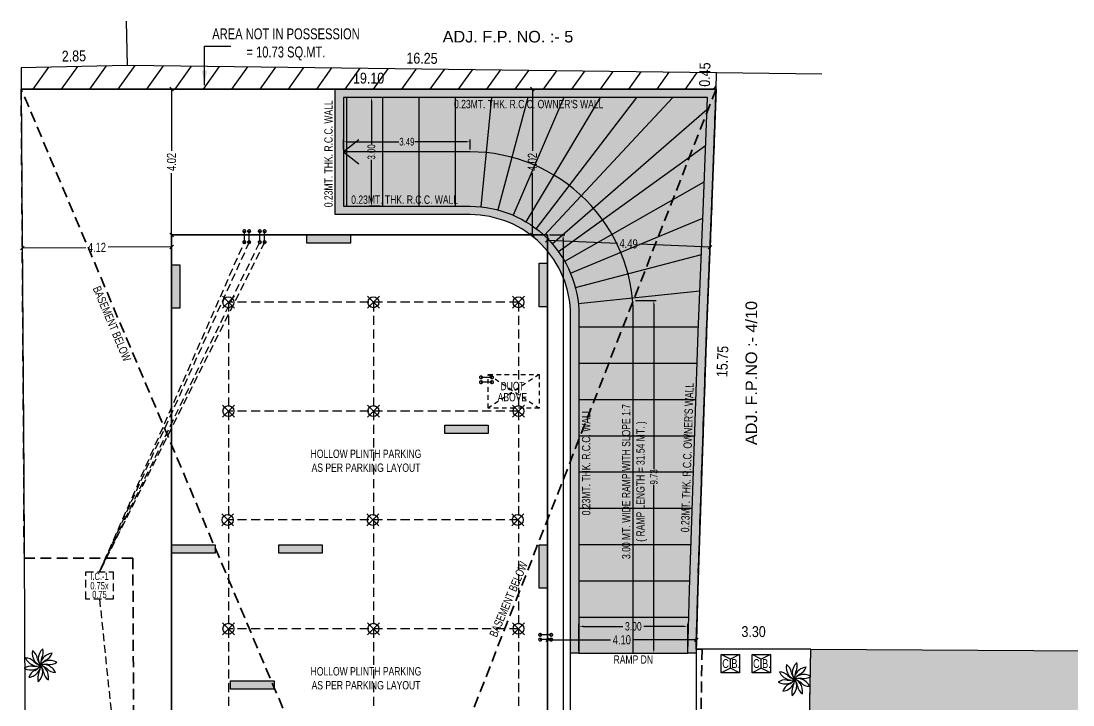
# Model space of a CAD drawing. Header units: millimetres. Extents: x 49 to 419, y 19 to 121.
# Drawn here: x 63.81 to 92.82, y 73.39 to 92.25 of the extents above; entities that cross this region are included whole.
import ezdxf
from ezdxf.enums import TextEntityAlignment as Align

# ---------------------------------------------------------------- set-up
doc = ezdxf.new("R2010")
doc.units = ezdxf.units.MM
doc.header["$MEASUREMENT"] = 0
doc.header["$PDMODE"] = 32
doc.header["$PDSIZE"] = 0.3
doc.linetypes.add('CONTINOUS', pattern=[0])
doc.linetypes.add('HIDDEN', pattern=[0.375, 0.25, -0.125])
for name, color, linetype, lineweight in [('A_BUILT UP', 1, 'Continuous', 35), ('A_DIM', 7, 'Continuous', 25), ('A_DRAINGE', 1, 'Continuous', 40), ('A_FIRE SYSTEM', 1, 'HIDDEN', 25), ('F.P.LINE', 1, 'Continuous', 30)]:
    doc.layers.add(name, color=color, linetype=linetype, lineweight=lineweight)
for name, color, linetype in [('A_C.B', 1, 'Continuous'), ('A_DUCT', 2, 'HIDDEN'), ('A_MARGIN', 7, 'Continuous'), ('A_RAMP', 7, 'Continuous'), ('A_ROAD', 73, 'Continuous'), ('A_TEXT', 7, 'Continuous'), ('A_TREE', 3, 'Continuous'), ('A_Wall', 7, 'Continuous'), ('COLUM HATCH_BSE', 25, 'Continuous'), ('COLUMN_BSE', 6, 'Continuous'), ('F.P.NO.', 1, 'Continuous'), ('K DIM IN TO IN', 7, 'Continuous')]:
    doc.layers.add(name, color=color, linetype=linetype)
doc.styles.add('AAAAA', font='arial.ttf', dxfattribs={"width": 0.7})
doc.styles.add('AAL', font='simplex.shx')
doc.styles.add('ARIAL', font='arial.ttf')
doc.styles.add('Dinesh', font='swisscl.ttf')
doc.styles.add('ROMAND', font='swissc.ttf')
doc.styles.add('SWISS', font='swisscl.ttf')
doc.dimstyles.new('Dim', dxfattribs={"dimtxt": 0.21, "dimasz": 0.1, "dimexe": 0.0625, "dimexo": 0.0625, "dimgap": 9e-05, "dimtad": 0, "dimtoh": 1, "dimzin": 0, "dimdsep": 46, "dimtxsty": 'Dinesh', "dimcen": 0, "dimclrd": 256, "dimclre": 256, "dimclrt": 256, "dimadec": 0, "dimazin": 0, "dimtfac": 1, "dimtofl": 0, "dimtmove": 0, "dimatfit": 3, "dimfxl": 0, "dimtolj": 1, "dimtzin": 0, "dimlwd": -1, "dimarcsym": 1})
doc.dimstyles.new('GP', dxfattribs={"dimtxt": 0.23, "dimasz": 0.125, "dimexe": 0.025, "dimexo": 0.1, "dimgap": 0.05, "dimtad": 0, "dimzin": 0, "dimdsep": 46, "dimtxsty": 'AAL', "dimblk": 'ARCHTICK', "dimcen": -90, "dimdle": 0.025, "dimse1": 1, "dimse2": 1, "dimclrd": 256, "dimclre": 256, "dimclrt": 256, "dimazin": 0, "dimtfac": 1, "dimtix": 1, "dimtmove": 2, "dimatfit": 1, "dimfxl": 0.18, "dimtolj": 1, "dimtzin": 0, "dimlwd": -1, "dimlwe": -1, "dimarcsym": 2})
doc.dimstyles.new('PARKING', dxfattribs={"dimtxt": 0.5, "dimasz": 0.12, "dimexe": 0.1, "dimexo": 0, "dimgap": 0.1, "dimtad": 0, "dimzin": 0, "dimdsep": 46, "dimtxsty": 'AAAAA', "dimblk1": 'OBLIQUE', "dimblk2": 'OBLIQUE', "dimsah": 1, "dimcen": 0, "dimdle": 0.1, "dimse1": 1, "dimse2": 1, "dimsd1": 1, "dimsd2": 1, "dimclrd": 7, "dimclre": 7, "dimclrt": 7, "dimadec": 0, "dimazin": 0, "dimtfac": 1, "dimtix": 1, "dimtofl": 0, "dimtmove": 2, "dimatfit": 3, "dimldrblk": 'OBLIQUE', "dimfxl": 0.1, "dimtolj": 1, "dimtzin": 0, "dimarcsym": 0})
doc.dimstyles.new('S-100', dxfattribs={"dimtxt": 0.23, "dimasz": 0.12, "dimexe": 0.1, "dimexo": 0, "dimgap": 0.1, "dimtad": 0, "dimzin": 0, "dimdsep": 46, "dimtxsty": 'ROMAND', "dimblk1": 'OBLIQUE', "dimblk2": 'OBLIQUE', "dimsah": 1, "dimcen": 0, "dimdle": 0.1, "dimclrd": 7, "dimclre": 7, "dimclrt": 7, "dimadec": 0, "dimazin": 0, "dimtfac": 1, "dimtix": 1, "dimtofl": 0, "dimtmove": 2, "dimatfit": 3, "dimldrblk": 'OBLIQUE', "dimfxl": 0.1, "dimtolj": 1, "dimtzin": 0, "dimarcsym": 0})

# ---------------------------------------------------------------- blocks, each defined once
blk = doc.blocks.new('*D299')
at = {"layer": 'A_DIM', "transparency": 16777216}
for p, q in [((10.418, 0), (10.847, 0)), ((11.297, -38.733), (10.747, -38.733))]:
    blk.add_line(p, q, dxfattribs=at)
at = {"layer": 'A_DIM', "color": 7, "linetype": 'Continuous', "transparency": 16777216}
for p, q in [((10.797, -0.12), (10.797, -14.003)), ((10.797, -38.613), (10.797, -14.819))]:
    blk.add_line(p, q, dxfattribs=at)
at = {"layer": 'A_DIM', "color": 7, "transparency": 16777216}
for points in [[(10.777, -0.12), (10.817, -0.12), (10.797, 0)], [(10.777, -38.613), (10.817, -38.613), (10.797, -38.733)]]:
    blk.add_solid(points, dxfattribs=at)
at = {"layer": 'Defpoints', "color": 0, "transparency": 16777216}
for p in [(10.368, 0), (10.797, -38.733), (13.12, -38.733)]:
    blk.add_point(p, dxfattribs=at)
at = {"layer": 'A_DIM', "color": 7, "transparency": 16777216, "insert": (10.797, -14.411), "char_height": 0.25, "attachment_point": 5, "rotation": 90, "style": 'ROMAND'}
blk.add_mtext('\\A1;38.73', dxfattribs=at)
blk = doc.blocks.new('A$C43F9707E')
at = {"layer": 'A_FIRE SYSTEM', "linetype": 'CONTINOUS'}
for p, q in [((0.165, -0.165), (-0.165, 0.165)), ((-0.165, -0.165), (0.165, 0.165))]:
    blk.add_line(p, q, dxfattribs=at)
blk.add_circle((0, 0), 0.15, dxfattribs=at)
blk = doc.blocks.new('A$C2EEB2833')
at = {"layer": 'A_FIRE SYSTEM'}
for p, q in [((-2.931, 17.342), (-10.931, 17.342)), ((-10.931, 17.342), (-10.931, 5.342)), ((-6.931, 17.342), (-6.931, 5.342)), ((-2.931, 17.342), (-2.931, 5.342)), ((-2.931, 14.342), (-10.931, 14.342)), ((-2.931, 11.342), (-10.931, 11.342)), ((-2.931, 8.342), (-10.931, 8.342))]:
    blk.add_line(p, q, dxfattribs=at)
for p in [(-10.931, 17.342), (-6.931, 17.342), (-2.931, 17.342), (-10.931, 14.342), (-6.931, 14.342), (-2.931, 14.342), (-10.951, 11.342), (-6.951, 11.342), (-2.951, 11.342), (-10.931, 8.342), (-6.931, 8.342), (-2.931, 8.342)]:
    blk.add_blockref('A$C43F9707E', p, dxfattribs=at)
blk = doc.blocks.new('A$C57750670')
at = {"layer": 'A_DRAINGE', "lineweight": -3, "ltscale": 0.5}
for p, q in [((0.151, 0.132), (-0.151, 0.132)), ((0.151, 0), (-0.151, 0))]:
    blk.add_line(p, q, dxfattribs=at)
at = {"layer": 'A_DRAINGE', "lineweight": -3, "const_width": 0.0381}
for points in [[(-0.151, 0.094, -1), (-0.151, 0.17, -1)], [(-0.151, -0.038, -1), (-0.151, 0.038, -1)], [(0.151, 0.094, 1), (0.151, 0.17, 1)], [(0.151, -0.038, 1), (0.151, 0.038, 1)]]:
    blk.add_lwpolyline(points, format="xyb", close=True, dxfattribs=at)
blk = doc.blocks.new('*D90')
at = {"layer": 'A_RAMP', "color": 7, "lineweight": -2, "transparency": 16777216}
for p, q in [((79.191, 74.888), (79.191, 75.632)), ((79.311, 75.562), (80.405, 75.562)), ((82.074, 75.562), (80.98, 75.562)), ((82.194, 74.888), (82.194, 75.632))]:
    blk.add_line(p, q, dxfattribs=at)
at = {"layer": 'A_RAMP', "color": 7, "transparency": 16777216}
for points in [[(79.311, 75.582), (79.311, 75.542), (79.191, 75.562)], [(82.074, 75.582), (82.074, 75.542), (82.194, 75.562)]]:
    blk.add_solid(points, dxfattribs=at)
at = {"layer": 'Defpoints', "color": 0, "transparency": 16777216}
for p in [(79.191, 75.562), (79.191, 74.818), (82.194, 74.818)]:
    blk.add_point(p, dxfattribs=at)
at = {"layer": 'A_RAMP', "color": 7, "transparency": 16777216, "insert": (80.692, 75.562), "char_height": 0.23, "attachment_point": 5, "style": 'Dinesh'}
blk.add_mtext('\\A1;3.00', dxfattribs=at)
blk = doc.blocks.new('_OBLIQUE')
at = {"color": 0, "linetype": 'ByBlock'}
blk.add_line((-0.5, -0.5), (0.5, 0.5), dxfattribs=at)
blk = doc.blocks.new('*D97')
at = {"layer": 'A_MARGIN', "lineweight": -2, "transparency": 16777216}
for p, q in [((63.838, 86.267), (63.84, 85.936)), ((67.958, 86.294), (67.96, 85.963))]:
    blk.add_line(p, q, dxfattribs=at)
at = {"layer": 'A_MARGIN', "transparency": 16777216}
for p, q in [((63.84, 85.998), (65.591, 86.01)), ((67.96, 86.026), (66.208, 86.014))]:
    blk.add_line(p, q, dxfattribs=at)
at = {"layer": 'Defpoints', "color": 0, "transparency": 16777216}
for p in [(63.837, 86.33), (67.958, 86.357), (63.84, 85.998)]:
    blk.add_point(p, dxfattribs=at)
at = {"layer": 'A_MARGIN', "transparency": 16777216, "xscale": 0.1, "yscale": 0.1, "zscale": 0.1}
for p, rotation in [((63.84, 85.998), 180.3809509495533), ((67.96, 86.026), 0.3809509495533536)]:
    blk.add_blockref('_OBLIQUE', p, dxfattribs=dict(at, rotation=rotation))
at = {"layer": 'A_MARGIN', "transparency": 16777216, "insert": (65.9, 86.012), "char_height": 0.25, "attachment_point": 5, "rotation": 0.381, "style": 'Dinesh'}
blk.add_mtext('\\A1;4.12', dxfattribs=at)
blk = doc.blocks.new('*D98')
at = {"layer": 'A_MARGIN', "lineweight": -2, "transparency": 16777216}
for p, q in [((78.263, 90.377), (77.847, 90.377)), ((78.263, 86.357), (77.846, 86.357))]:
    blk.add_line(p, q, dxfattribs=at)
at = {"layer": 'A_MARGIN', "transparency": 16777216}
for p, q in [((77.909, 90.377), (77.909, 88.676)), ((77.909, 86.357), (77.909, 88.058))]:
    blk.add_line(p, q, dxfattribs=at)
at = {"layer": 'Defpoints', "color": 0, "transparency": 16777216}
for p in [(77.909, 90.377), (78.326, 90.377), (78.325, 86.357)]:
    blk.add_point(p, dxfattribs=at)
at = {"layer": 'A_MARGIN', "transparency": 16777216, "xscale": 0.1, "yscale": 0.1, "zscale": 0.1}
for p, rotation in [((77.909, 90.377), 89.99233236811835), ((77.909, 86.357), 269.9923323681184)]:
    blk.add_blockref('_OBLIQUE', p, dxfattribs=dict(at, rotation=rotation))
at = {"layer": 'A_MARGIN', "transparency": 16777216, "insert": (77.909, 88.367), "char_height": 0.25, "attachment_point": 5, "rotation": 89.9923, "style": 'Dinesh'}
blk.add_mtext('\\A1;4.02', dxfattribs=at)
blk = doc.blocks.new('*D99')
at = {"layer": 'A_MARGIN', "lineweight": -2, "transparency": 16777216}
for p, q in [((78.323, 86.295), (78.316, 86.146)), ((82.811, 86.106), (82.805, 85.957))]:
    blk.add_line(p, q, dxfattribs=at)
at = {"layer": 'A_MARGIN', "transparency": 16777216}
for p, q in [((78.319, 86.208), (80.254, 86.127)), ((82.808, 86.02), (80.872, 86.101))]:
    blk.add_line(p, q, dxfattribs=at)
at = {"layer": 'Defpoints', "color": 0, "transparency": 16777216}
for p in [(78.325, 86.357), (82.814, 86.168), (82.808, 86.02)]:
    blk.add_point(p, dxfattribs=at)
at = {"layer": 'A_MARGIN', "transparency": 16777216, "xscale": 0.1, "yscale": 0.1, "zscale": 0.1}
for p, rotation in [((78.319, 86.208), 177.5944335352835), ((82.808, 86.02), 357.5944335352835)]:
    blk.add_blockref('_OBLIQUE', p, dxfattribs=dict(at, rotation=rotation))
at = {"layer": 'A_MARGIN', "transparency": 16777216, "insert": (80.563, 86.114), "char_height": 0.25, "attachment_point": 5, "rotation": 357.5944, "style": 'Dinesh'}
blk.add_mtext('\\A1;4.49', dxfattribs=at)
blk = doc.blocks.new('*D100')
at = {"layer": 'A_MARGIN', "lineweight": -2, "transparency": 16777216}
for p, q in [((78.325, 74.995), (78.325, 75.253)), ((82.427, 74.995), (82.427, 75.253))]:
    blk.add_line(p, q, dxfattribs=at)
at = {"layer": 'A_MARGIN', "transparency": 16777216}
for p, q in [((78.325, 75.19), (80.067, 75.19)), ((82.427, 75.19), (80.685, 75.19))]:
    blk.add_line(p, q, dxfattribs=at)
at = {"layer": 'Defpoints', "color": 0, "transparency": 16777216}
for p in [(78.325, 75.19), (78.325, 74.933), (82.427, 74.933)]:
    blk.add_point(p, dxfattribs=at)
at = {"layer": 'A_MARGIN', "transparency": 16777216, "xscale": 0.1, "yscale": 0.1, "zscale": 0.1, "rotation": 180}
blk.add_blockref('_OBLIQUE', (78.325, 75.19), dxfattribs=at)
at = {"layer": 'A_MARGIN', "transparency": 16777216, "xscale": 0.1, "yscale": 0.1, "zscale": 0.1}
blk.add_blockref('_OBLIQUE', (82.427, 75.19), dxfattribs=at)
at = {"layer": 'A_MARGIN', "transparency": 16777216, "insert": (80.376, 75.19), "char_height": 0.25, "attachment_point": 5, "style": 'Dinesh'}
blk.add_mtext('\\A1;4.10', dxfattribs=at)
blk = doc.blocks.new('*D102')
at = {"layer": 'Defpoints', "color": 0, "transparency": 16777216}
for p in [(66.739, 91.325), (66.736, 91.029), (82.984, 90.827)]:
    blk.add_point(p, dxfattribs=at)
at = {"layer": 'K DIM IN TO IN', "color": 7, "lineweight": -3, "transparency": 16777216, "insert": (74.864, 91.225), "char_height": 0.3, "attachment_point": 5, "rotation": 359.2892, "style": 'ROMAND'}
blk.add_mtext('\\A1;16.25', dxfattribs=at)
blk = doc.blocks.new('*D103')
at = {"layer": 'Defpoints', "color": 0, "transparency": 16777216}
for p in [(66.729, 91.322), (63.807, 90.959), (66.736, 91.029)]:
    blk.add_point(p, dxfattribs=at)
at = {"layer": 'K DIM IN TO IN', "color": 7, "lineweight": -3, "transparency": 16777216, "insert": (65.265, 91.287), "char_height": 0.3, "attachment_point": 5, "rotation": 1.3585, "style": 'ROMAND'}
blk.add_mtext('\\A1;2.85', dxfattribs=at)
blk = doc.blocks.new('*D104')
at = {"layer": 'Defpoints', "color": 0, "transparency": 16777216}
for p in [(82.974, 90.676), (63.81, 90.375), (82.974, 90.376)]:
    blk.add_point(p, dxfattribs=at)
at = {"layer": 'K DIM IN TO IN', "color": 7, "lineweight": -3, "transparency": 16777216, "insert": (73.392, 90.676), "char_height": 0.3, "attachment_point": 5, "rotation": 0.0018, "style": 'ROMAND'}
blk.add_mtext('\\A1;19.10', dxfattribs=at)
blk = doc.blocks.new('*D101')
at = {"layer": 'Defpoints', "color": 0, "transparency": 16777216}
for p in [(82.666, 90.835), (82.984, 90.827), (82.974, 90.376)]:
    blk.add_point(p, dxfattribs=at)
at = {"layer": 'K DIM IN TO IN', "color": 7, "lineweight": -3, "transparency": 16777216, "insert": (82.665, 90.777), "char_height": 0.3, "attachment_point": 5, "rotation": 88.6874, "style": 'ROMAND'}
blk.add_mtext('\\A1;0.45', dxfattribs=at)
blk = doc.blocks.new('*D105')
at = {"layer": 'Defpoints', "color": 0, "transparency": 16777216}
for p in [(63.345, 90.957), (63.807, 90.959), (63.935, 67.389)]:
    blk.add_point(p, dxfattribs=at)
at = {"layer": 'K DIM IN TO IN', "color": 7, "lineweight": -3, "transparency": 16777216, "insert": (63.409, 79.172), "char_height": 0.3, "attachment_point": 5, "rotation": 90.3109, "style": 'ROMAND'}
blk.add_mtext('\\A1;23.90', dxfattribs=at)
blk = doc.blocks.new('*D110')
at = {"layer": 'Defpoints', "color": 0, "transparency": 16777216}
for p in [(82.427, 75.416), (82.427, 74.933), (85.59, 74.93)]:
    blk.add_point(p, dxfattribs=at)
at = {"layer": 'K DIM IN TO IN', "color": 7, "lineweight": -3, "transparency": 16777216, "insert": (84.009, 75.415), "char_height": 0.3, "attachment_point": 5, "rotation": 359.9441, "style": 'ROMAND'}
blk.add_mtext('\\A1;3.30', dxfattribs=at)
blk = doc.blocks.new('*D111')
at = {"layer": 'Defpoints', "color": 0, "transparency": 16777216}
for p in [(82.984, 90.827), (83.43, 90.812), (82.427, 74.933)]:
    blk.add_point(p, dxfattribs=at)
at = {"layer": 'K DIM IN TO IN', "color": 7, "lineweight": -3, "transparency": 16777216, "insert": (83.151, 82.865), "char_height": 0.3, "attachment_point": 5, "rotation": 87.9909, "style": 'ROMAND'}
blk.add_mtext('\\A1;15.75', dxfattribs=at)
blk = doc.blocks.new('A$C57886D8B')
at = {"layer": 'A_C.B', "lineweight": 30}
blk.add_line((0.36, 0.18), (0.36, 0.54), dxfattribs=at)
blk.add_lwpolyline([(0, 0), (0, 0.72), (0.72, 0.72), (0.72, 0)], close=True, dxfattribs=at)
at = {"layer": 'A_C.B', "lineweight": 30, "flags": 128}
for points in [[(0.72, 0.72), (0.36, 0.54), (0, 0.72)], [(0.72, 0), (0.36, 0.18), (0, 0)]]:
    blk.add_lwpolyline(points, dxfattribs=at)
at = {"layer": 'A_C.B', "color": 7, "style": 'Dinesh'}
blk.add_text('C.B.', height=0.35, dxfattribs=at).set_placement((0.387, 0.365), align=Align.MIDDLE)
blk = doc.blocks.new('TR1')
at = {"layer": 'A_TREE', "color": 3}
for centre, major_axis, ratio, start_param, end_param in [((0.164, 0.331), (-0.275, 0.275), 1, 0.593429, 1.408456), ((-0.437, 0.125), (0.252, 0.252), 1, 5.678939, 6.405426), ((0.327, 0.171), (0.275, 0.275), 1, 1.535907, 2.350934), ((-0.28, 0.358), (-0.252, 0.252), 1, 3.479825, 4.206311), ((0.366, -0.054), (-0.275, 0.275), 1, -0.663208, 0.151819), ((-0.016, 0.454), (-0.252, 0.252), 1, 2.851506, 3.577993), ((-0.062, 0.364), (-0.275, 0.275), 1, 1.221748, 2.036774), ((-0.427, -0.156), (0.252, 0.252), 1, 0.024073, 0.750559), ((-0.159, 0.459), (-0.057, 0.486), 0.873487, 2.895567, 3.387619), ((-0.097, 0.171), (-0.139, 0.139), 1, 1.897512, 2.87092), ((0.141, 0.465), (0.343, 0.343), 1, 3.19977, 3.631619), ((-0.398, 0.278), (-0.333, 0.36), 0.832217, 2.883887, 3.399298), ((0.022, 0.196), (-0.186, 0.128), 0.843066, 1.151175, 1.990417), ((-0.179, 0.082), (0.139, 0.139), 1, 4.096627, 5.070035), ((0.387, 0.293), (-0.343, 0.343), 1, 1.000655, 1.432504), ((0.133, 0.145), (-0.076, 0.213), 0.843066, 1.151175, 1.990418), ((-0.193, -0.039), (0.062, 0.212), 0.867457, 4.282055, 5.142723), ((-0.485, -0.009), (-0.343, 0.343), 1, 3.513929, 3.945778), ((0.193, 0.039), (0.062, 0.212), 0.867457, 1.140463, 2.00113), ((0.485, 0.009), (-0.343, 0.343), 1, 0.372336, 0.804186), ((0.398, -0.278), (-0.343, 0.343), 1, -0.255982, 0.175867), ((0.179, -0.082), (0.17, 0.131), 0.894922, 1.128525, 2.013068), ((0.159, -0.459), (0.343, 0.343), 1, 0.686496, 1.118345), ((0.097, -0.171), (0.226, 0.006), 0.843066, 1.151175, 1.990417), ((-0.141, -0.465), (0.343, 0.343), 1, 0.058177, 0.490026), ((-0.387, -0.293), (0.343, 0.343), 1, 5.713044, 6.144893), ((-0.022, -0.196), (-0.186, 0.128), 0.843066, 4.292768, 5.13201), ((-0.133, -0.145), (-0.076, 0.213), 0.843066, 4.292768, 5.13201), ((0.264, -0.258), (-0.275, 0.275), 1, -1.291527, -0.4765), ((0.062, -0.364), (-0.275, 0.275), 1, 4.36334, 5.178367), ((0.254, 0.377), (0.252, 0.252), 1, 3.793984, 4.52047), ((-0.254, -0.377), (-0.252, 0.252), 1, -0.918405, -0.191919), ((-0.264, 0.258), (-0.275, 0.275), 1, 1.850066, 2.665093), ((0.016, -0.454), (0.252, 0.252), 1, 1.28071, 2.007196), ((-0.366, 0.054), (-0.275, 0.275), 1, 2.478385, 3.293411), ((0.28, -0.358), (-0.252, 0.252), 1, 0.338232, 1.064718), ((-0.327, -0.171), (-0.275, 0.275), 1, 3.106703, 3.92173), ((0.437, -0.125), (-0.252, 0.252), 1, 0.96655, 1.693037), ((-0.164, -0.331), (-0.275, 0.275), 1, 3.735022, 4.550049), ((0.427, 0.156), (0.252, 0.252), 1, 3.165665, 3.892152)]:
    blk.add_ellipse(centre, major_axis=major_axis, ratio=ratio, start_param=start_param, end_param=end_param, dxfattribs=at)
blk = doc.blocks.new('*D180')
at = {"layer": 'A_MARGIN', "transparency": 16777216}
for p, q in [((67.958, 90.376), (67.958, 88.675)), ((67.958, 86.357), (67.958, 88.058))]:
    blk.add_line(p, q, dxfattribs=at)
at = {"layer": 'Defpoints', "color": 0, "transparency": 16777216}
for p in [(67.958, 90.376), (67.958, 90.376), (67.958, 86.357)]:
    blk.add_point(p, dxfattribs=at)
at = {"layer": 'A_MARGIN', "transparency": 16777216, "xscale": 0.1, "yscale": 0.1, "zscale": 0.1}
for p, rotation in [((67.958, 90.376), 90), ((67.958, 86.357), 270)]:
    blk.add_blockref('_OBLIQUE', p, dxfattribs=dict(at, rotation=rotation))
at = {"layer": 'A_MARGIN', "transparency": 16777216, "insert": (67.958, 88.367), "char_height": 0.25, "attachment_point": 5, "rotation": 90, "style": 'Dinesh'}
blk.add_mtext('\\A1;4.02', dxfattribs=at)
blk = doc.blocks.new('*D264')
at = {"layer": 'A_RAMP', "lineweight": -2, "transparency": 16777216}
for p, q in [((80.755, 84.546), (81.319, 84.546)), ((80.755, 74.818), (81.319, 74.818))]:
    blk.add_line(p, q, dxfattribs=at)
at = {"layer": 'A_RAMP', "transparency": 16777216}
for p, q in [((81.257, 84.446), (81.257, 79.899)), ((81.257, 74.918), (81.257, 79.465))]:
    blk.add_line(p, q, dxfattribs=at)
for points in [[(81.24, 84.446), (81.273, 84.446), (81.257, 84.546)], [(81.24, 74.918), (81.273, 74.918), (81.257, 74.818)]]:
    blk.add_solid(points, dxfattribs=at)
at = {"layer": 'Defpoints', "color": 0, "transparency": 16777216}
for p in [(80.692, 84.546), (80.692, 74.818), (81.257, 74.818)]:
    blk.add_point(p, dxfattribs=at)
at = {"layer": 'A_RAMP', "transparency": 16777216, "insert": (81.257, 79.682), "char_height": 0.21, "attachment_point": 5, "rotation": 90, "style": 'Dinesh'}
blk.add_mtext('\\A1;9.73', dxfattribs=at)
blk = doc.blocks.new('*D266')
at = {"layer": 'A_RAMP', "lineweight": -2, "transparency": 16777216}
for p, q in [((72.703, 88.709), (72.703, 88.987)), ((76.191, 88.709), (76.191, 88.987))]:
    blk.add_line(p, q, dxfattribs=at)
at = {"layer": 'A_RAMP', "transparency": 16777216}
for p, q in [((72.803, 88.925), (74.23, 88.925)), ((76.091, 88.925), (74.664, 88.925))]:
    blk.add_line(p, q, dxfattribs=at)
for points in [[(72.803, 88.941), (72.803, 88.908), (72.703, 88.925)], [(76.091, 88.941), (76.091, 88.908), (76.191, 88.925)]]:
    blk.add_solid(points, dxfattribs=at)
at = {"layer": 'Defpoints', "color": 0, "transparency": 16777216}
for p in [(72.703, 88.925), (72.703, 88.646), (76.191, 88.646)]:
    blk.add_point(p, dxfattribs=at)
at = {"layer": 'A_RAMP', "transparency": 16777216, "insert": (74.447, 88.925), "char_height": 0.21, "attachment_point": 5, "style": 'Dinesh'}
blk.add_mtext('\\A1;3.49', dxfattribs=at)
blk = doc.blocks.new('*D267')
at = {"layer": 'A_RAMP', "lineweight": -2, "transparency": 16777216}
for p, q in [((73.716, 90.144), (73.407, 90.144)), ((73.716, 87.144), (73.407, 87.144))]:
    blk.add_line(p, q, dxfattribs=at)
at = {"layer": 'A_RAMP', "transparency": 16777216}
for p, q in [((73.469, 90.044), (73.469, 88.861)), ((73.469, 87.244), (73.469, 88.428))]:
    blk.add_line(p, q, dxfattribs=at)
for points in [[(73.453, 90.044), (73.486, 90.044), (73.469, 90.144)], [(73.453, 87.244), (73.486, 87.244), (73.469, 87.144)]]:
    blk.add_solid(points, dxfattribs=at)
at = {"layer": 'Defpoints', "color": 0, "transparency": 16777216}
for p in [(73.469, 90.144), (73.779, 90.144), (73.779, 87.144)]:
    blk.add_point(p, dxfattribs=at)
at = {"layer": 'A_RAMP', "transparency": 16777216, "insert": (73.469, 88.644), "char_height": 0.21, "attachment_point": 5, "rotation": 90, "style": 'Dinesh'}
blk.add_mtext('\\A1;3.00', dxfattribs=at)
blk = doc.blocks.new('*D273')
at = {"layer": 'Defpoints', "color": 0, "transparency": 16777216}
for p in [(85.59, 74.93), (85.979, 74.922), (85.437, 66.831)]:
    blk.add_point(p, dxfattribs=at)
at = {"layer": 'K DIM IN TO IN', "color": 7, "lineweight": -3, "transparency": 16777216, "insert": (85.902, 70.873), "char_height": 0.3, "attachment_point": 5, "rotation": 88.9122, "style": 'ROMAND'}
blk.add_mtext('\\A1;8.10', dxfattribs=at)
blk = doc.blocks.new('A$C71DB458C')
at = {"layer": 'COLUM HATCH_BSE'}
h = blk.add_hatch(color=7, dxfattribs=at)
h.dxf.hatch_style = 1
h.paths.add_polyline_path([(4.93, 0), (4.93, -0.23), (3.73, -0.23), (3.73, 0)])
h = blk.add_hatch(color=7, dxfattribs=at)
h.dxf.hatch_style = 1
h.paths.add_polyline_path([(0.23, -2.025), (0, -2.025), (0, -0.825), (0.23, -0.825)])
h = blk.add_hatch(color=7, dxfattribs=at)
h.dxf.hatch_style = 1
h.paths.add_polyline_path([(10.368, -1.984), (10.138, -1.984), (10.138, -0.784), (10.368, -0.784)])
h = blk.add_hatch(color=7, dxfattribs=at)
h.dxf.hatch_style = 1
h.paths.add_polyline_path([(8.735, -5.245), (8.735, -5.475), (7.535, -5.475), (7.535, -5.245)])
h = blk.add_hatch(color=7, dxfattribs=at)
h.dxf.hatch_style = 1
h.paths.add_polyline_path([(1.2, -8.545), (1.2, -8.775), (0, -8.775), (0, -8.545)])
h = blk.add_hatch(color=7, dxfattribs=at)
h.dxf.hatch_style = 1
h.paths.add_polyline_path([(4.155, -8.545), (4.155, -8.775), (2.955, -8.775), (2.955, -8.545)])
h = blk.add_hatch(color=7, dxfattribs=at)
h.dxf.hatch_style = 1
h.paths.add_polyline_path([(10.368, -9.745), (10.138, -9.745), (10.138, -8.545), (10.368, -8.545)])
h = blk.add_hatch(color=7, dxfattribs=at)
h.dxf.hatch_style = 1
h.paths.add_polyline_path([(2.825, -12.295), (2.825, -12.525), (1.625, -12.525), (1.625, -12.295)])
at = {"layer": 'A_BUILT UP'}
blk.add_lwpolyline([(10.368, 0), (0, 0), (0, -15.748), (1.676, -15.748), (1.675, -33.797), (13.12, -38.733), (13.12, -16.518, 0.414214), (12.12, -15.518), (10.368, -15.518)], format="xyb", close=True, dxfattribs=at)
at = {"layer": 'A_DUCT', "color": 7, "ltscale": 0.5}
for points in [[(10.138, -3.85), (8.735, -4.775)], [(8.735, -3.85), (10.138, -4.775)]]:
    blk.add_lwpolyline(points, dxfattribs=at)
blk.add_lwpolyline([(8.735, -3.85), (10.138, -3.85), (10.138, -4.775), (8.735, -4.775)], close=True, dxfattribs=at)
at = {"layer": 'COLUMN_BSE', "color": 7}
for points in [[(4.93, 0), (4.93, -0.23), (3.73, -0.23), (3.73, 0)], [(0.23, -2.025), (0, -2.025), (0, -0.825), (0.23, -0.825)], [(10.368, -1.984), (10.138, -1.984), (10.138, -0.784), (10.368, -0.784)], [(8.735, -5.245), (8.735, -5.475), (7.535, -5.475), (7.535, -5.245)], [(1.2, -8.545), (1.2, -8.775), (0, -8.775), (0, -8.545)], [(4.155, -8.545), (4.155, -8.775), (2.955, -8.775), (2.955, -8.545)], [(10.368, -9.745), (10.138, -9.745), (10.138, -8.545), (10.368, -8.545)], [(2.825, -12.295), (2.825, -12.525), (1.625, -12.525), (1.625, -12.295)]]:
    blk.add_lwpolyline(points, close=True, dxfattribs=at)
at = {"layer": 'A_DRAINGE', "lineweight": -3, "rotation": 270}
for p in [(2.007, -0.05), (2.433, -0.05)]:
    blk.add_blockref('A$C57750670', p, dxfattribs=at)
at = {"layer": 'A_DRAINGE', "lineweight": -3}
for p in [(8.685, -4.062), (10.317, -11.161)]:
    blk.add_blockref('A$C57750670', p, dxfattribs=at)
at = {"layer": 'A_FIRE SYSTEM'}
blk.add_blockref('A$C2EEB2833', (12.498, -19.202), dxfattribs=at)
at = {"layer": 'A_TEXT', "insert": (9.399, -4.324), "char_height": 0.23, "width": 0.77156, "attachment_point": 5, "line_spacing_factor": 0.8, "style": 'SWISS'}
blk.add_mtext('DUCT\\P{\\A1;ABOVE}', dxfattribs=at)
at = {"layer": 'A_TEXT', "char_height": 0.23, "width": 3.81015, "attachment_point": 5, "style": 'SWISS'}
for insert in [(5.362, -6.23), (5.362, -12.229)]:
    blk.add_mtext('HOLLOW PLINTH PARKING \\PAS PER PARKING LAYOUT', dxfattribs=dict(at, insert=insert))
at = {"layer": 'A_DIM'}
dim = blk.add_linear_dim(base=(10.797, -38.733), p1=(10.368, 0), p2=(13.12, -38.733), angle=90, dimstyle='GP', override={"dimtxt": 0.25, "dimasz": 0.12, "dimexe": 0.05, "dimexo": 0.05, "dimtxsty": 'ROMAND', "dimsah": 1, "dimse1": 0, "dimse2": 0, "dimclrd": 7, "dimclrt": 7, "dimfxl": 0.5, "dimfxlon": 1, "dimarcsym": 1}, dxfattribs=at)
dim.commit()
dim.dimension.update_dxf_attribs({"geometry": '*D299', "text_midpoint": (10.797, -14.411), "dimtype": 160})

msp = doc.modelspace()

# ---------------------------------------------------------------- hatches: boundary and pattern name
at = {"ltscale": 4}
h = msp.add_hatch(dxfattribs=at)
h.set_pattern_fill('ANSI31', scale=0.2, angle=189.3063)
h.set_pattern_definition([(234.30626, (1154.08686, -772.6788), (0.51571354, -0.3704923), [])])
h.paths.add_polyline_path([(82.974, 90.376), (82.984, 90.827), (66.736, 91.029), (63.807, 90.959), (63.81, 90.375)])
at = {"layer": 'A_ROAD'}
h = msp.add_hatch(color=256, dxfattribs=at)
h.dxf.hatch_style = 1
edge = h.paths.add_edge_path()
edge.add_line((82.479, 83.678), (82.629, 87.25))
edge.add_line((82.629, 87.25), (82.735, 90.146))
edge.add_line((82.735, 90.146), (75.109, 90.147))
edge.add_line((75.109, 90.147), (72.703, 90.142))
edge.add_line((72.703, 90.142), (72.703, 87.144))
edge.add_line((72.703, 87.144), (76.191, 87.144))
edge.add_arc((76.191, 84.144), 3, 0, 90, ccw=False)
edge.add_line((79.191, 84.144), (79.191, 74.818))
edge.add_line((79.191, 74.818), (82.194, 74.818))
edge.add_line((82.194, 74.818), (82.238, 76.572))
edge.add_line((82.238, 76.572), (82.479, 83.678))
h = msp.add_hatch(color=256, dxfattribs=at)
h.dxf.hatch_style = 1
h.paths.add_polyline_path([(94.743, 65.877), (94.768, 69.631), (94.013, 69.637), (95.534, 71.117), (94.778, 71.121), (94.803, 74.874), (85.59, 74.93), (85.42, 65.937)])
at = {"layer": 'A_Wall'}
h = msp.add_hatch(color=256, dxfattribs=at)
h.dxf.hatch_style = 1
edge = h.paths.add_edge_path()
edge.add_line((72.703, 87.144), (76.191, 87.144))
edge.add_arc((76.191, 84.144), 3, 0, 90, ccw=False)
edge.add_line((79.191, 84.144), (79.191, 74.818))
edge.add_line((79.191, 74.818), (78.961, 74.818))
edge.add_line((78.961, 74.818), (78.961, 84.144))
edge.add_arc((76.191, 84.144), 2.77, 0, 90)
edge.add_line((76.191, 86.914), (72.473, 86.914))
edge.add_line((72.473, 86.914), (72.473, 90.371))
edge.add_line((72.473, 90.371), (75.109, 90.377))
edge.add_line((75.109, 90.377), (82.974, 90.376))
edge.add_line((82.974, 90.376), (82.859, 87.241))
edge.add_line((82.859, 87.241), (82.709, 83.669))
edge.add_line((82.709, 83.669), (82.467, 76.566))
edge.add_line((82.467, 76.566), (82.424, 74.818))
edge.add_line((82.424, 74.818), (82.194, 74.818))
edge.add_line((82.194, 74.818), (82.238, 76.572))
edge.add_line((82.238, 76.572), (82.479, 83.678))
edge.add_line((82.479, 83.678), (82.629, 87.25))
edge.add_line((82.629, 87.25), (82.735, 90.146))
edge.add_line((82.735, 90.146), (75.109, 90.147))
edge.add_line((75.109, 90.147), (72.703, 90.142))
edge.add_line((72.703, 90.142), (72.703, 87.144))

# ---------------------------------------------------------------- linework, layer by layer
at = {"layer": 'A_BUILT UP', "color": 7, "linetype": 'HIDDEN', "ltscale": 1.2}
for p, q in [((82.071, 47.195), (63.81, 90.376)), ((82.974, 90.376), (68.382, 53.1))]:
    msp.add_line(p, q, dxfattribs=at)
msp.add_lwpolyline([(82.071, 47.195), (82.59, 74.933), (82.427, 74.933), (82.467, 76.566), (82.709, 83.669), (82.859, 87.241), (82.974, 90.376), (63.81, 90.376), (63.882, 79.672), (63.891, 77.44), (66.891, 77.44), (66.922, 70.328), (68.667, 70.291), (68.382, 53.1)], close=True, dxfattribs=at)
at = {"layer": 'A_DRAINGE', "linetype": 'HIDDEN', "lineweight": -3, "ltscale": 0.85}
for p, q in [((70.097, 86.156), (65.97, 77.063)), ((65.97, 77.063), (69.965, 86.156)), ((70.522, 86.156), (65.97, 77.063)), ((65.97, 77.063), (70.39, 86.156)), ((65.97, 76.313), (67.019, 66.249))]:
    msp.add_line(p, q, dxfattribs=at)
msp.add_lwpolyline([(65.595, 77.063), (66.345, 77.063), (66.345, 76.313), (65.595, 76.313)], close=True, dxfattribs=at)
at = {"layer": 'A_RAMP'}
for p, q in [((72.779, 90.142), (72.779, 87.144)), ((73.779, 90.144), (73.779, 87.144)), ((74.779, 90.146), (74.779, 87.144)), ((75.779, 90.147), (75.779, 87.144)), ((76.779, 90.147), (76.483, 87.13)), ((77.779, 90.147), (76.958, 87.044)), ((78.779, 90.147), (77.379, 86.899)), ((79.779, 90.146), (77.73, 86.719)), ((80.779, 90.146), (78.013, 86.528)), ((81.779, 90.146), (78.235, 86.34)), ((78.456, 86.112), (82.723, 89.818)), ((78.626, 85.896), (82.687, 88.818)), ((78.799, 85.628), (82.65, 87.818)), ((78.96, 85.298), (82.611, 86.818)), ((79.093, 84.906), (82.569, 85.818)), ((79.174, 84.462), (82.527, 84.818)), ((79.191, 83.818), (82.485, 83.818)), ((79.191, 82.818), (82.45, 82.818)), ((79.191, 81.818), (82.416, 81.818)), ((79.191, 80.818), (82.382, 80.818)), ((79.191, 79.818), (82.348, 79.818)), ((79.191, 78.818), (82.314, 78.818)), ((79.191, 77.818), (82.28, 77.818)), ((79.191, 76.818), (82.246, 76.818)), ((79.191, 75.818), (82.219, 75.818)), ((79.191, 74.818), (82.194, 74.818))]:
    msp.add_line(p, q, dxfattribs=at)
msp.add_lwpolyline([(73.123, 88.979), (72.703, 88.646), (73.123, 88.313)], dxfattribs=at)
msp.add_lwpolyline([(80.691, 74.818), (80.691, 84.146, 0.414214), (76.191, 88.646), (72.703, 88.646)], format="xyb", dxfattribs=at)
at = {"layer": 'A_RAMP', "flags": 128}
msp.add_lwpolyline([(82.424, 74.818), (82.424, 70.839), (78.961, 70.839), (78.961, 74.818)], dxfattribs=at)
at = {"layer": 'A_ROAD', "color": 7}
msp.add_lwpolyline([(94.803, 74.876), (94.778, 71.121), (95.534, 71.117), (94.013, 69.637), (94.768, 69.631), (94.743, 65.877), (85.42, 65.937), (85.59, 74.93)], close=True, dxfattribs=at)
at = {"layer": 'A_Wall'}
msp.add_lwpolyline([(72.703, 87.144), (76.191, 87.144, -0.414214), (79.191, 84.144), (79.191, 74.818), (78.961, 74.818), (78.961, 84.144, 0.414214), (76.191, 86.914), (72.473, 86.914), (72.473, 90.371), (75.109, 90.377), (82.974, 90.376), (82.859, 87.241), (82.709, 83.669), (82.467, 76.566), (82.424, 74.818), (82.194, 74.818), (82.238, 76.572), (82.479, 83.678), (82.629, 87.25), (82.735, 90.146), (75.109, 90.147), (72.703, 90.142)], format="xyb", close=True, dxfattribs=at)
at = {"layer": 'F.P.LINE', "color": 7, "lineweight": 30, "ltscale": 5}
for p, q in [((66.703, 92.253), (66.736, 91.029)), ((85.893, 90.791), (82.984, 90.827))]:
    msp.add_line(p, q, dxfattribs=at)
at = {"layer": 'F.P.LINE', "color": 7, "ltscale": 5}
for points in [[(82.974, 90.376), (82.984, 90.827), (66.736, 91.029), (63.807, 90.959), (63.81, 90.375)], [(63.935, 67.389), (65.634, 67.354), (65.562, 60.885), (65.261, 47.911), (73.699, 44.264), (85.046, 39.378), (85.004, 43.409), (85.185, 53.591), (85.59, 74.93), (82.427, 74.933), (82.467, 76.566), (82.709, 83.669), (82.859, 87.241), (82.974, 90.376), (63.81, 90.376), (63.882, 79.672)]]:
    msp.add_lwpolyline(points, close=True, dxfattribs=at)

# ---------------------------------------------------------------- block references
msp.add_blockref('A$C71DB458C', (67.958, 86.357))
at = {"color": 6}
for p in [(64.343, 74.489), (85.136, 74.104)]:
    msp.add_blockref('TR1', p, dxfattribs=at)
at = {"layer": 'A_C.B', "lineweight": 30, "xscale": 0.7, "yscale": 0.7, "zscale": 0.7}
for p in [(83.119, 74.28), (83.967, 74.28)]:
    msp.add_blockref('A$C57886D8B', p, dxfattribs=at)

# ---------------------------------------------------------------- texts
at = {"layer": 'A_DRAINGE', "linetype": 'HIDDEN', "lineweight": -3, "ltscale": 0.85, "style": 'Dinesh'}
for s, p in [('I.C.-1', (65.97, 76.841)), ('0.75x', (65.97, 76.582)), ('0.75', (65.97, 76.34))]:
    msp.add_text(s, height=0.2, dxfattribs=at).set_placement(p, align=Align.CENTER)
at = {"layer": 'A_RAMP', "style": 'Dinesh'}
for s, rotation, p in [('0.23MT. THK. R.C.C. WALL', 90, (72.4, 87.12)), ('BASEMENT BELOW', 292.9227, (65.779, 84.881)), ("0.23MT. THK. R.C.C. OWNER'S WALL", 88.2369, (82.231, 78.154)), ('0.23MT. THK. R.C.C. WALL', 90, (79.506, 78.622)), ('BASEMENT BELOW', 67.0773, (76.925, 75.242))]:
    msp.add_text(s, height=0.23, rotation=rotation, dxfattribs=at).set_placement(p)
for s, p in [("0.23MT. THK. R.C.C. OWNER'S WALL", (75.748, 89.848)), ('0.23MT. THK. R.C.C. WALL', (72.912, 87.213))]:
    msp.add_text(s, height=0.23, dxfattribs=at).set_placement(p)
at = {"layer": 'A_RAMP', "lineweight": 30, "insert": (80.726, 79.555), "char_height": 0.23, "width": 4.73864, "attachment_point": 5, "rotation": 90, "line_spacing_factor": 1.03024, "style": 'Dinesh'}
msp.add_mtext('3.00 MT. WIDE RAMP WITH SLOPE 1:7\\P( RAMP LENGTH = 31.54 MT. )', dxfattribs=at)
at = {"layer": 'A_TEXT', "attachment_point": 5}
for s, insert, char_height, width, style in [('AREA NOT IN POSSESSION\\P= 10.73 SQ.MT.', (71.113, 91.608), 0.3, 4.24356, 'Dinesh'), ('RAMP DN', (80.691, 74.647), 0.23, 1.10562, 'SWISS')]:
    msp.add_mtext(s, dxfattribs=dict(at, insert=insert, char_height=char_height, width=width, style=style))
at = {"layer": 'F.P.NO.', "style": 'ARIAL'}
msp.add_text('ADJ. F.P. NO. :- 5', height=0.32, dxfattribs=at).set_placement((77.235, 91.662), align=Align.CENTER)
msp.add_text('ADJ. F.P.NO :- 4/10', height=0.32, rotation=90, dxfattribs=at).set_placement((84.106, 82.546), align=Align.CENTER)

# ---------------------------------------------------------------- dimensions: what is measured, and where the dimension line sits
at = {"layer": 'A_MARGIN'}
for p1, p2, distance, picture, middle in [((67.958, 86.357), (67.958, 90.376), 0, '*D180', (67.958, 88.367)), ((78.325, 86.357), (78.326, 90.377), 0.417, '*D98', (77.909, 88.367)), ((67.958, 86.357), (63.837, 86.33), 0.331, '*D97', (65.9, 86.012)), ((78.325, 86.357), (82.814, 86.168), -0.149, '*D99', (80.563, 86.114)), ((82.427, 74.933), (78.325, 74.933), -0.257, '*D100', (80.376, 75.19))]:
    dim = msp.add_aligned_dim(p1=p1, p2=p2, distance=distance, dimstyle='Dim', override={"dimtxt": 0.25, "dimgap": 0.05, "dimblk1": 'OBLIQUE', "dimblk2": 'OBLIQUE', "dimsah": 1}, dxfattribs=at)
    dim.commit()
    dim.dimension.update_dxf_attribs({"geometry": picture, "text_midpoint": middle})
at = {"layer": 'A_RAMP'}
for p1, p2, distance, picture, middle in [((73.779, 87.144), (73.779, 90.144), 0.309, '*D267', (73.469, 88.644)), ((76.191, 88.646), (72.703, 88.646), -0.278, '*D266', (74.447, 88.925)), ((80.692, 84.546), (80.692, 74.818), 0.564, '*D264', (81.257, 79.682))]:
    dim = msp.add_aligned_dim(p1=p1, p2=p2, distance=distance, dimstyle='Dim', dxfattribs=at)
    dim.commit()
    dim.dimension.update_dxf_attribs({"geometry": picture, "text_midpoint": middle})
at = {"layer": 'A_RAMP', "color": 7}
dim = msp.add_linear_dim(base=(79.191, 75.562), p1=(82.194, 74.818), p2=(79.191, 74.818), dimstyle='S-100', override={"dimexe": 0.07, "dimexo": 0.07, "dimgap": 0.05, "dimtxsty": 'Dinesh'}, dxfattribs=at)
dim.commit()
dim.dimension.update_dxf_attribs({"geometry": '*D90', "text_midpoint": (80.692, 75.562)})
at = {"layer": 'K DIM IN TO IN', "lineweight": -3}
for p1, p2, distance, text, picture, middle in [((63.807, 90.959), (66.736, 91.029), 0.293, '2.85', '*D103', (65.265, 91.287)), ((63.935, 67.389), (63.807, 90.959), 0.462, '23.90', '*D105', (63.409, 79.172)), ((63.81, 90.375), (82.974, 90.376), 0.3, '19.10', '*D104', (73.392, 90.676)), ((82.427, 74.933), (82.984, 90.827), -0.446, '15.75', '*D111', (83.151, 82.865)), ((85.59, 74.93), (82.427, 74.933), -0.483, '3.30', '*D110', (84.009, 75.415))]:
    dim = msp.add_aligned_dim(p1=p1, p2=p2, distance=distance, text=text, dimstyle='PARKING', override={"dimtxt": 0.3, "dimgap": 0.05, "dimtxsty": 'ROMAND', "dimfxl": 0.2, "dimarcsym": 1}, dxfattribs=at)
    dim.commit()
    dim.dimension.update_dxf_attribs({"geometry": picture, "text_midpoint": middle})
for p1, p2, distance, picture, middle in [((82.984, 90.827), (66.736, 91.029), -0.297, '*D102', (74.864, 91.225)), ((85.437, 66.831), (85.59, 74.93), -0.389, '*D273', (85.902, 70.873))]:
    dim = msp.add_aligned_dim(p1=p1, p2=p2, distance=distance, dimstyle='PARKING', override={"dimtxt": 0.3, "dimgap": 0.05, "dimtxsty": 'ROMAND', "dimfxl": 0.2, "dimarcsym": 1}, dxfattribs=at)
    dim.commit()
    dim.dimension.update_dxf_attribs({"geometry": picture, "text_midpoint": middle})
dim = msp.add_linear_dim(base=(82.666, 90.835), p1=(82.974, 90.376), p2=(82.984, 90.827), angle=88.6874, dimstyle='PARKING', override={"dimtxt": 0.3, "dimgap": 0.05, "dimtxsty": 'ROMAND', "dimfxl": 0.2, "dimarcsym": 1}, dxfattribs=at)
dim.commit()
dim.dimension.update_dxf_attribs({"geometry": '*D101', "text_midpoint": (82.665, 90.777), "dimtype": 161})

# ---------------------------------------------------------------- leaders
at = {"layer": 'A_TEXT'}
msp.add_leader([(68.866, 90.483), (68.866, 91.559), (69.591, 91.559)], dimstyle='Dim', override={"dimasz": 0.4, "dimgap": 9e-05, "dimtad": 0, "dimtxsty": 'Dinesh'}, dxfattribs=at)

doc.saveas('drawing.dxf')
